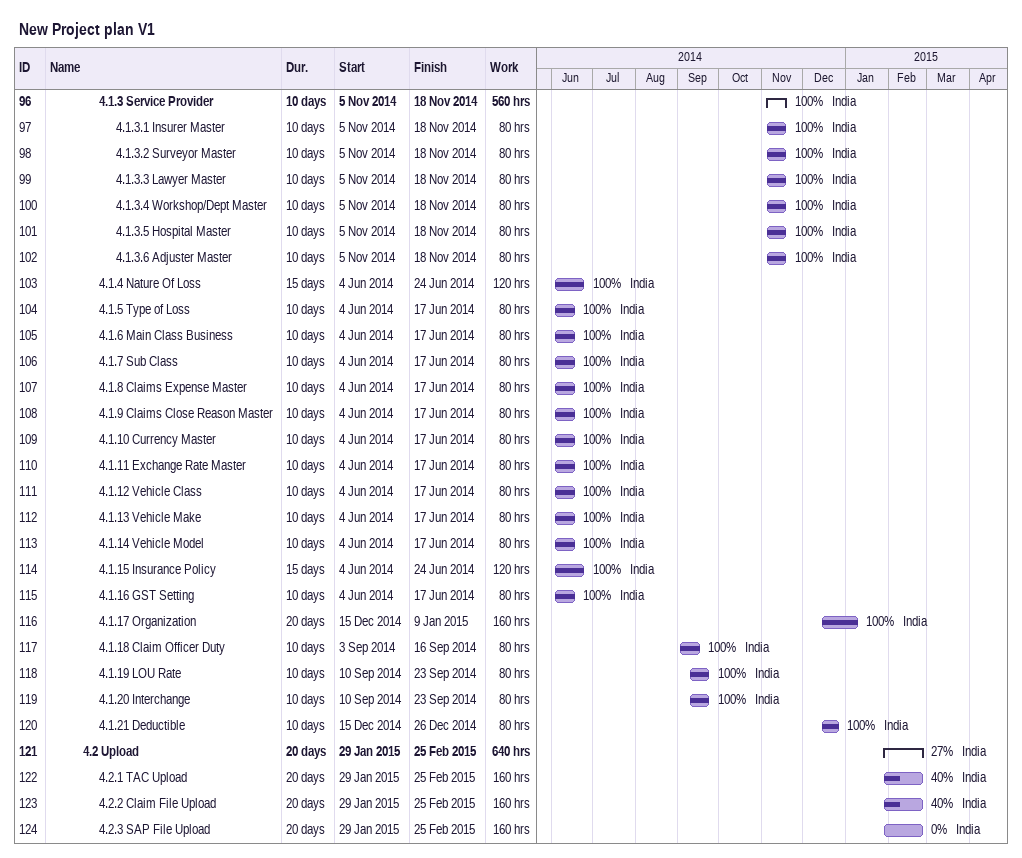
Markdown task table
New Project plan V1

| ID | Level | Task | Duration | Start | Finish | Resources | % complete | Work (h) |
|---|---|---|---|---|---|---|---|---|
| 96 | 4 | **4.1.3 Service Provider** | 10d | 2014-11-05 | 2014-11-18 | India | 100 | 560 |
| 97 | 5 | 4.1.3.1 Insurer Master | 10d | 2014-11-05 | 2014-11-18 | India | 100 | 80 |
| 98 | 5 | 4.1.3.2 Surveyor Master | 10d | 2014-11-05 | 2014-11-18 | India | 100 | 80 |
| 99 | 5 | 4.1.3.3 Lawyer Master | 10d | 2014-11-05 | 2014-11-18 | India | 100 | 80 |
| 100 | 5 | 4.1.3.4 Workshop/Dept Master | 10d | 2014-11-05 | 2014-11-18 | India | 100 | 80 |
| 101 | 5 | 4.1.3.5 Hospital Master | 10d | 2014-11-05 | 2014-11-18 | India | 100 | 80 |
| 102 | 5 | 4.1.3.6 Adjuster Master | 10d | 2014-11-05 | 2014-11-18 | India | 100 | 80 |
| 103 | 4 | 4.1.4 Nature Of Loss | 15d | 2014-06-04 | 2014-06-24 | India | 100 | 120 |
| 104 | 4 | 4.1.5 Type of Loss | 10d | 2014-06-04 | 2014-06-17 | India | 100 | 80 |
| 105 | 4 | 4.1.6 Main Class Business | 10d | 2014-06-04 | 2014-06-17 | India | 100 | 80 |
| 106 | 4 | 4.1.7 Sub Class | 10d | 2014-06-04 | 2014-06-17 | India | 100 | 80 |
| 107 | 4 | 4.1.8 Claims Expense Master | 10d | 2014-06-04 | 2014-06-17 | India | 100 | 80 |
| 108 | 4 | 4.1.9 Claims Close Reason Master | 10d | 2014-06-04 | 2014-06-17 | India | 100 | 80 |
| 109 | 4 | 4.1.10 Currency Master | 10d | 2014-06-04 | 2014-06-17 | India | 100 | 80 |
| 110 | 4 | 4.1.11 Exchange Rate Master | 10d | 2014-06-04 | 2014-06-17 | India | 100 | 80 |
| 111 | 4 | 4.1.12 Vehicle Class | 10d | 2014-06-04 | 2014-06-17 | India | 100 | 80 |
| 112 | 4 | 4.1.13 Vehicle Make | 10d | 2014-06-04 | 2014-06-17 | India | 100 | 80 |
| 113 | 4 | 4.1.14 Vehicle Model | 10d | 2014-06-04 | 2014-06-17 | India | 100 | 80 |
| 114 | 4 | 4.1.15 Insurance Policy | 15d | 2014-06-04 | 2014-06-24 | India | 100 | 120 |
| 115 | 4 | 4.1.16 GST Setting | 10d | 2014-06-04 | 2014-06-17 | India | 100 | 80 |
| 116 | 4 | 4.1.17 Organization | 20d | 2014-12-15 | 2015-01-09 | India | 100 | 160 |
| 117 | 4 | 4.1.18 Claim Officer Duty | 10d | 2014-09-03 | 2014-09-16 | India | 100 | 80 |
| 118 | 4 | 4.1.19 LOU Rate | 10d | 2014-09-10 | 2014-09-23 | India | 100 | 80 |
| 119 | 4 | 4.1.20 Interchange | 10d | 2014-09-10 | 2014-09-23 | India | 100 | 80 |
| 120 | 4 | 4.1.21 Deductible | 10d | 2014-12-15 | 2014-12-26 | India | 100 | 80 |
| 121 | 3 | **4.2 Upload** | 20d | 2015-01-29 | 2015-02-25 | India | 27 | 640 |
| 122 | 4 | 4.2.1 TAC Upload | 20d | 2015-01-29 | 2015-02-25 | India | 40 | 160 |
| 123 | 4 | 4.2.2 Claim File Upload | 20d | 2015-01-29 | 2015-02-25 | India | 40 | 160 |
| 124 | 4 | 4.2.3 SAP File Upload | 20d | 2015-01-29 | 2015-02-25 | India | 0 | 160 |
